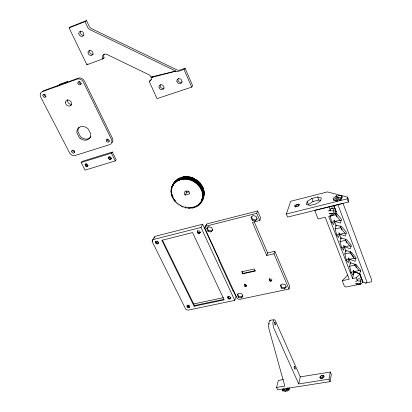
<?xml version="1.0" encoding="UTF-8"?>
<svg xmlns="http://www.w3.org/2000/svg" width="412" height="412" viewBox="0 0 412 412"><rect width="100%" height="100%" fill="white"/><g stroke="black" fill="none" stroke-linecap="round" stroke-linejoin="round"><path stroke-width="0.62" d="M203.863 192.62C203.925 194.505 203.755 190.174 203.868 192.764M202.503 195.726L203.641 193.676L204.403 194.155L203.27 196.21L202.503 195.726L202.498 195.221L203.265 194.928L204.403 192.883L203.605 192.461L202.462 194.505L203.265 194.928M203.868 193.398L203.863 193.547M195.051 182.449L196.236 180.451L196.993 180.137L195.813 182.135L195.051 182.449L194.572 182.125L194.593 181.321L195.777 179.328L195.067 179.704L193.877 181.697L193.372 181.414L193.316 180.6L194.51 178.607L194.562 179.421L193.372 181.414M194.572 182.125L195.757 180.132L195.777 179.328M203.852 193.789L203.837 193.934M174.534 199.223L173.905 200.242L174.75 200.242L175.09 200.68L174.755 201.35L175.589 201.283L175.96 201.695L175.697 202.4L176.511 202.266L176.913 202.653L176.722 203.384L177.505 203.183L177.943 203.543L177.819 204.295L178.571 204.028L179.035 204.357L178.988 205.13L179.699 204.8L180.183 205.099L180.209 205.876C180.744 205.135 181.754 205.676 181.481 206.536C181.955 205.712 182.974 206.252 182.794 207.097L183.366 206.597L183.896 206.778L184.138 207.56L184.653 207.009L185.194 207.154L185.503 207.921L185.961 207.324L186.502 207.427L186.883 208.178L187.275 207.54L187.821 207.597L188.263 208.328L188.588 207.648L189.129 207.669L189.633 208.369L189.891 207.658L190.421 207.633L190.988 208.297L191.173 207.566L191.693 207.493L192.311 208.122C192.038 207.087 193.264 207.035 193.599 207.839C193.207 206.809 194.443 206.68 194.845 207.452L195.427 206.412M203.822 194.17L203.744 194.84L203.806 194.315M180.368 179.807L181.62 177.824L180.919 177.253L179.663 179.23C180.049 180.054 181.295 179.926 180.94 178.865L182.192 176.892L182.846 177.51L181.61 179.488L180.94 178.865M202.426 196.931L203.564 194.876L204.29 195.412L203.152 197.466L202.426 196.931L202.472 196.436L203.27 196.21M196.169 183.278L197.348 181.28L198.141 181.028L196.967 183.031L196.169 183.278L195.715 182.928L195.813 182.135M195.715 182.928L196.993 180.137M362.915 282.117L359.923 274.026L355.551 272.306L353.578 272.718L352.636 278.533L356.184 277.796L359.903 274.181L362.915 282.117L360.84 284.038L345.879 287.04L344.813 286.525L344.061 285.387L342.223 280.696L347.779 274.989M353.578 271.699L353.027 275.062L351.07 272.383L349.664 266.301L350.236 262.98L350.71 263.639L350.947 262.83L356.344 264.87L360.763 270.339L359.686 273.671L354.284 271.549L353.244 270.251L353.578 271.699L350.782 272.291M289.476 388.016L288.611 389.412L286.85 389.69L286.304 388.485L330.089 381.625L331.315 374.493L330.275 372.031L300.266 376.882L298.69 383.943L329.034 379.143L330.275 372.031M348.887 259.452L348.3 262.753L346.296 259.977L344.885 253.864L345.498 250.604L345.977 251.284L346.209 250.445L351.601 252.376L356.04 257.855L354.989 261.306L349.597 259.292L348.547 257.994L348.887 259.452L346.075 260.06M181.61 179.488L182.119 179.39L183.515 176.64L184.113 177.304L182.871 179.282L182.269 178.612M183.366 177.412L183.515 176.64M344.123 247.02L343.505 250.259L341.455 247.385L340.039 241.236L340.683 238.038L341.177 238.739L341.404 237.873L346.786 239.696L351.245 245.186L350.226 248.76L344.839 246.855L343.788 245.552L344.123 247.02L341.301 247.653M204.053 196.632L202.915 198.692L202.235 198.11L202.328 197.626L203.152 197.466M348.398 202.06L348.753 200.314L347.574 197.132L327.437 191.915L290.676 201.293L286.361 214.019L287.617 217.088L348.398 202.06L347.218 198.867L347.574 197.132M339.292 234.397L338.633 237.575L336.537 234.603L335.111 228.413L335.801 225.282L336.305 226.013L336.522 225.112L341.893 226.816L346.379 232.322L345.39 236.019L340.008 234.232L338.952 232.924L339.292 234.397L336.455 235.056M152.146 241.468L152.419 240.206L154.392 236.982L155.473 236.251L202.658 224.226L218.963 259.596L218.762 260.049L232.996 290.908L233.182 290.434L236.112 296.8L234.742 300.389L188.408 310.071L186.96 309.963L185.699 309.154L152.146 241.468L152.806 240.392M154.119 238.234L154.392 236.982M336.583 195.767L336.249 195.824L336.089 197.884L337.397 201.314L339.174 200.871L337.876 197.4L338.02 195.381L341.599 195.654L342.331 197.338L341.43 198.563L339.292 199.099L339.89 200.696L341.012 199.794L341.193 198.975M197.219 184.19L198.393 182.181L199.212 182.001L198.043 184.01L197.219 184.19L196.792 183.803L196.967 183.031M196.792 183.803L198.141 181.028M352.636 278.533L328.704 216.398L332.34 215.517L336.305 212.041L333.936 205.573M334.544 213.04L336.928 213.746L341.435 219.256L340.477 223.088L335.105 221.414L334.044 220.106L334.384 221.589L333.684 224.7L331.547 221.62L330.115 215.399M337.397 201.314L337.881 199.192L336.594 195.767L333.772 197.842L333.246 198.744L333.957 200.433L336.079 199.902L336.681 201.494L286.361 214.019M341.182 220.626L339.972 220.255L335.543 214.822L335.929 213.169M286.85 389.69L287.849 388.758L288.091 387.749M346.059 233.506L344.849 233.11L340.441 227.692L340.909 225.828M274.84 251.294L289.765 286.392L289.013 289.049L239.939 299.303L238.424 299.194L237.137 298.36L204.8 228.181L205.135 226.868L206.35 224.499L207.519 223.731L257.685 210.965L260.734 218.133L259.792 220.528L252.453 222.356L266.739 255.481L273.99 253.818L274.84 251.294L267.625 252.958L266.739 255.481M206.01 225.807L206.35 224.499M282.22 389.155L282.447 390.375L284.203 390.102L283.652 388.902L277.657 389.84L276.55 387.44L278.363 380.42L283.42 379.601M351.472 246.407L349.654 245.773L345.266 240.366L345.591 239.166M356.025 258.854L354.387 258.252L350.025 252.855L350.354 251.691M183.628 178.473L184.174 179.179L185.415 177.201L184.87 176.496L183.407 179.225L182.871 179.282L183.407 179.225L184.339 177.742M184.648 177.248L184.87 176.496M284.398 288.858L286.304 287.128L285.253 284.671L282.292 283.956L280.397 285.696L281.453 288.148L284.398 288.858L284.682 287.895L286.108 286.592M307.177 201.525L306.301 204.44L309.839 205.485L315.762 204.002L320.531 200.865L321.314 197.951L317.719 196.962L311.884 198.445L307.177 201.525L308.382 204.584L313.084 201.499L318.903 200.031L320.706 200.536M281.453 288.148L281.741 287.179L280.685 284.738M203.698 197.812L202.565 199.877L201.932 199.248L202.071 198.78L202.915 198.692M360.691 271.178L359.053 270.545L354.706 265.158L355.051 264.035M270.081 281.283L270.241 280.799L269.324 278.703L269.17 279.187L270.081 281.283L271.663 280.938L270.751 278.842L269.17 279.187M294.863 205.603L294.601 206.402L295.419 206.762L296.928 206.51L298.427 205.763L299.205 204.877L298.901 204.264L297.665 204.213L296.068 204.743L294.863 205.603L295.476 207.128M198.193 185.168L199.362 183.155L200.206 183.046L199.042 185.055L198.193 185.168L197.801 184.751L198.043 184.01M197.801 184.751L199.212 182.001M356.04 284.1L359.882 284.048L360.886 281.221L359.923 278.692L357.946 278.986L357.317 280.757L355.546 281.633M245.042 286.67L244.11 284.61L245.65 284.275L246.577 286.34L245.042 286.67L245.392 285.722L244.697 284.177M241.154 297.922L242.931 296.249L241.839 293.864L238.97 293.159L237.204 294.843L238.296 297.222L241.154 297.922L241.509 296.964L242.838 295.708M202.555 198.352L201.52 200.345L202.096 201.015L201.226 200.963L200.999 201.391L201.52 202.091L203.234 198.945M238.296 297.222L238.656 296.264L237.57 293.885M329.512 213.849L333.045 213.802L334.127 210.939L333.076 208.189L331.186 208.106M328.457 211.099L330.264 210.089L330.944 208.297L333.076 208.189M242.735 273.867L241.793 271.771L254.276 268.979L255.208 271.096L242.735 273.867L242.92 273.398L241.973 271.302M229.803 299.035L230.875 297.763L229.803 299.035L228.686 298.885L227.893 298.113L228.176 296.46L227.893 298.113M228.686 298.885L228.969 298.164L228.176 297.397M184.174 179.179L184.725 179.168L186.25 176.465L186.734 177.206L185.503 179.184L185.019 178.442M255.224 220.889L257.145 218.937L256.001 216.274L252.937 215.569L251.021 217.526L252.17 220.183L255.224 220.889L257.109 218.458M259.792 220.528L256.722 213.328L257.685 210.965M252.17 220.183L252.525 219.313L251.387 216.661M199.944 186.167L199.078 186.209L198.723 185.771L199.042 185.055M198.723 185.771L200.206 183.046M194.114 306.234L161.828 240.299L192.569 232.564L224.169 299.91L194.114 306.234L194.438 305.519L162.498 240.222M188.959 307.625L189.288 306.909L188.207 306.76L187.424 306.008L187.388 305.101L187.053 305.812L187.089 306.724L187.877 307.476L188.959 307.625L189.7 307.089L189.669 306.178L188.881 305.426L187.8 305.277L187.053 305.812M188.109 306.672L188.902 304.968M187.877 307.476L188.207 306.76M187.089 306.724L187.424 306.008M289.749 388.619L288.884 390.015L286.901 391.168L285.712 388.578L284.239 388.81L285.423 391.4L286.067 389.943L286.046 388.784M207.962 231.245L208.4 230.375L207.215 227.8L206.778 228.67L207.962 231.245L210.918 231.941L212.772 229.561M204.8 228.181L205.284 227.228M199.274 233.45L200.412 232.172L199.274 233.45L198.12 233.31L197.286 232.492L197.6 230.813L197.286 232.492M152.419 240.206L153.511 239.475L200.984 227.45L202.658 224.226M198.12 233.31L198.46 232.662L199.614 232.795M185.503 179.184L186.059 179.22L186.425 178.53L186.842 179.297L187.398 179.375L187.831 178.726L188.186 179.514L188.742 179.637L190.452 177.052L190.73 177.855L189.52 179.838L190.066 180.003L190.627 179.452L191.832 177.464L192.038 178.278L190.833 180.265L191.374 180.471L191.987 179.972L193.192 177.984L193.321 178.803C192.378 179.477 191.585 181.934 193.316 180.6M188.068 177.315L187.651 176.547C187.239 177.618 188.742 177.562 186.842 179.297M201.19 201.968L200.047 204.048L199.655 203.291L199.964 202.92L200.835 203.106L201.973 201.03M201.509 200.448L202.081 199.413M194.845 207.452L194.809 206.669L195.278 206.474L196.03 206.963L195.921 206.17L196.364 205.938L197.152 206.371L196.967 205.583L197.384 205.31L198.198 205.686L197.945 204.903L198.327 204.594L199.166 204.908L199.743 203.868M202.235 198.11L202.802 197.08M198.198 205.686L199.351 203.605M201.932 199.248L202.503 198.218M196.03 206.963L196.606 205.918M197.152 206.371L197.729 205.331M203.142 193.64L204.28 191.595L203.451 191.23L202.307 193.274L203.142 193.64L202.416 193.995L202.462 194.505M193.599 207.839L194.186 206.798M202.307 193.274L202.215 192.759L203.07 191.23M202.215 192.759L202.895 192.342L204.033 190.303L203.188 190.004L203.255 190.267M173.452 183.551L172.17 185.544L173.035 185.616L173.272 185.204L172.772 184.478L174.055 182.485M202.04 192.043L203.672 189.02L202.807 188.789L201.664 190.818L202.529 191.055L201.901 191.534L202.04 192.043L202.895 192.342M202.05 189.783L203.193 187.754L202.323 187.589L201.169 189.613L202.05 189.783L201.473 190.318L201.664 190.818M192.311 208.122L192.898 207.082M190.988 208.297L191.575 207.257M201.473 190.318L202.333 188.794M189.633 208.369L190.226 207.324M201.154 189.572L200.938 189.123L202.606 186.512L201.731 186.415L200.572 188.433L201.453 188.536L202.606 186.512M200.572 188.433L200.294 187.96L201.906 185.312L201.035 185.282L199.877 187.3L199.557 186.842L201.102 184.149L200.242 184.19L199.078 186.209M200.294 187.96L201.906 185.312M188.263 208.328L188.861 207.282M185.503 207.921L186.106 206.881M157.528 243.899L157.914 243.245L156.802 243.106L155.973 242.308L155.916 241.314L155.525 241.962L155.582 242.962L156.411 243.76L157.528 243.899L158.275 243.291L158.218 242.297L157.389 241.494L156.272 241.355L155.525 241.962M185.106 195.149L189.788 193.738A2.899 2.446 30.8 0 0 185.863 191.075A2.899 2.446 30.8 0 0 185.003 195.046L186.811 192.306L189.134 191.668M156.411 243.76L156.802 243.106M192.646 181.038L193.841 179.045L194.51 178.607M155.582 242.962L155.973 242.308M191.374 180.471L193.192 177.984M300.266 376.882L275.654 321.375A4.156 1.427 78.8 0 0 273.877 319.887C270.051 319.722 268.449 320.835 269.124 324.167M190.066 180.003L191.832 177.464M174.755 201.35L175.388 200.325M188.186 179.514L189.407 177.531L189.051 176.743L188.624 177.392L189.407 177.531M188.742 179.637L190.452 177.052M187.398 179.375L189.051 176.743M173.905 200.242L174.302 199.609L174.003 199.15L173.148 199.084L173.782 198.064M186.059 179.22L187.651 176.547M184.725 179.168L185.956 177.191M173.148 199.084L173.607 198.491L173.359 198.043L172.489 197.884L173.128 196.864M172.489 197.884C173.473 197.472 172.762 196.467 171.938 196.648L172.577 195.633M171.938 196.648L172.515 196.153L172.345 195.659L171.495 195.391L172.139 194.376M182.119 179.39L183.057 177.907M180.873 179.663L181.496 178.674M171.495 195.391L172.128 194.953L172 194.449L171.171 194.119L171.809 193.104M177.289 180.271L178.066 180.739L179.333 178.757L178.556 178.288L177.289 180.271L177.443 181.084L177.016 181.347L176.207 180.935L177.479 178.957L178.283 179.364M171.171 194.119L171.85 193.733L171.768 193.228L170.959 192.837L171.598 191.827M170.959 192.837L171.68 192.512L171.644 192.013L170.862 191.559L171.624 191.302L171.634 190.802L170.887 190.298L171.531 189.293M177.443 181.084L178.077 180.09M170.862 191.559L171.505 190.555M178.442 179.699L179.704 177.721L180.446 178.242L179.189 180.224L178.442 179.699L178.525 180.513L178.066 180.739M174.765 181.491L173.483 183.474L174.348 183.69L174.987 182.696M170.887 190.298L171.686 190.102L171.742 189.613L171.032 189.051L171.675 188.052M175.574 180.564L174.297 182.547L175.152 182.83L175.785 181.836M176.48 179.714L175.208 181.697L176.042 182.047L176.676 181.053M172.582 185.838L171.294 187.841L172.139 187.779L172.288 187.316L171.675 186.667L172.963 184.669M173.035 185.616L173.673 184.622M111.93 142.768L112.734 141.527L112.924 139.982L112.471 138.37L84.388 80.979C83.291 78.883 80.845 77.42 78.476 78.126L43.461 90.748L42.22 91.567M319.933 377.119L320.603 376.104L321.932 375.404L323.307 375.353L324.084 375.971L323.899 376.975L322.838 377.892L321.391 378.288L320.248 377.984L319.933 377.119L320.572 378.592M102.701 58.968A3.94 3.358 50.2 0 1 103.134 54.981A3.94 3.358 50.2 0 1 106.986 54.466L148.85 74.685A3.888 3.399 46.3 0 1 151.019 77.013L151.204 77.626A3.888 3.399 46.3 0 1 149.226 81.437L157.039 98.633L191.662 87.112L192.687 85.804L185.096 68.222L179.73 70.071A3.924 3.517 46.7 0 1 176.892 69.86L91.382 28.552A4.038 3.425 54.4 0 1 89.234 26.358L86.51 20.6L70.617 26.842L69.067 27.898L86.896 64.761L102.701 58.968L104.092 57.793A3.924 3.348 50.4 0 1 104.179 54.276M115.262 160.927L116.199 159.805L112.368 152.038L82.173 161.406L81.143 162.519L85.057 170.13L115.262 160.927L111.415 153.14L112.368 152.038M110.514 159.434L111.467 158.316L110.38 158.203L109.546 157.389L108.588 158.507L109.422 159.32L110.514 159.434L111.219 158.769L111.132 157.724L110.292 156.905L109.201 156.792L108.495 157.456L108.588 158.507M109.422 159.32L110.38 158.203M174.348 183.69L174.667 183.325L174.297 182.547M108.495 157.456L109.134 156.715M175.795 71.101A3.945 3.528 46.6 0 0 178.638 71.317L184.025 69.463L185.096 68.222M200.938 189.123L201.453 188.536M85.814 163.904L85.135 164.651L85.243 165.675L86.077 166.484L87.143 166.592L87.813 165.845M86.077 166.484L87.087 165.356L88.153 165.47M85.243 165.675L86.257 164.558L86.149 163.528M207.571 227.424L208.281 226.672M206.778 228.67L208.554 226.78L211.521 227.476L212.705 230.061L210.918 231.941M149.226 81.437L150.426 80.17A3.873 3.389 46.6 0 0 151.415 79.604M175.152 182.83L175.507 182.495L175.208 181.697M85.135 164.651L85.814 163.997L86.886 164.11L87.72 164.918L87.823 165.943L87.143 166.592M287.262 390.828L286.901 391.168M203.193 187.754L202.622 188.284L202.323 187.589M70.673 105.415L71.492 104.679M337.897 197.43L341.131 197.765L342.032 196.539L341.599 195.654M65.832 82.972L67.779 81.37L60.322 84.063L57.85 86.072M86.896 64.761L87.859 63.968M333.653 199.64L336.089 197.884M176.042 182.047L176.439 181.743L176.207 180.935M197.255 231.462L198.059 230.833L199.212 230.972L200.047 231.796L200.072 232.821M203.672 189.02L203.044 189.499L202.807 188.789M227.888 297.176L228.681 296.619L229.798 296.769L230.596 297.541L230.596 298.484M69.067 27.898L85.016 21.635L86.51 20.6M205.135 226.868L206.314 226.1L256.722 213.328M204.033 190.303L203.343 190.658M193.877 181.697L194.593 181.321M322.102 378.324L322.987 377.861L321.932 375.404M203.554 191.951L204.28 191.595M179.668 180.039L179.189 180.224L179.668 180.039L179.663 179.23M203.641 193.177L204.403 192.883M102.923 58.221L104.092 57.793M81.143 162.519L111.415 153.14M182.315 177.304L183.016 177.139L182.465 177.268M203.61 194.382L204.403 194.155M151.204 77.626L175.795 71.101L89.909 29.618A4.053 3.43 54.2 0 1 87.756 27.419L85.016 21.635M362.936 281.957L365.635 283.059L366.515 282.833L366.932 282.009L337.928 204.609L314.732 210.367L318.033 218.983L325.223 217.242L349.237 279.238L342.223 280.696M339.89 200.696L347.218 198.867M337.928 204.609L342.959 203.368L343.186 203.786L371.588 279.743L371.799 281.01L371.372 281.839L365.635 283.059M330.151 216.13L335.543 214.822M151.019 77.018L175.795 71.101M331.531 222.269L334.384 221.589M335.105 221.414L339.972 220.255M355.02 264.566L355.674 264.411M335.08 228.948L340.441 227.692M340.008 234.232L344.849 233.11M339.931 241.581L345.266 240.366M183.057 177.129L183.258 177.088M182.459 177.598L182.846 177.51M344.839 246.855L349.654 245.773M242.92 273.398L255.383 270.622M344.715 254.024L350.025 252.855M349.597 259.292L354.387 258.252M245.392 285.722L246.546 285.47L246.371 285.943L246.757 285.861M271.971 279.985L270.787 280.242L270.241 280.799M349.422 266.286L354.706 265.158M193.295 304.035L223.428 297.655M227.826 296.722L229.077 296.455M354.284 271.549L359.053 270.545M194.438 305.519L223.834 299.323M183.51 177.036L183.664 177.011M269 323.621L268.66 323.683L268.516 325.804L268.954 328.915L284.826 386.132L276.55 387.44M269.603 320.721L270.138 320.644M183.917 176.969L184.071 176.949M360.84 284.038L359.578 284.095M171.032 189.051L171.856 188.923L171.958 188.444L171.294 187.841M184.648 176.882L184.329 176.913L185.477 176.815L184.694 176.872M183.67 177.361L184.113 177.304M185.58 176.81L185.74 176.805M185.951 176.8L186.162 176.794M201.7 199.897L202.565 199.877M186.43 176.794L186.59 176.8M171.675 186.667C172.664 187.13 173.092 185.992 172.17 185.544M186.852 176.805L187.609 176.851L187.012 176.81M199.877 187.3L200.752 187.331M329.075 210.692L334.127 210.939M329.26 213.601L333.045 213.802M187.707 176.856L187.872 176.872M285.423 391.4L282.524 390.72M188.14 176.897L188.897 177.006L188.299 176.918M201.52 202.091L200.644 201.973L200.376 202.374L200.835 203.106M357.127 280.716L360.886 281.221M228.969 298.164L230.087 298.319M355.499 283.446L359.882 284.048M189 177.016L189.16 177.047M172.772 184.478L173.637 184.622L173.921 184.231L173.483 183.474M189.427 177.093L190.179 177.258L189.587 177.124M190.282 177.278L190.442 177.32M189.958 177.654L190.73 177.855M252.525 219.313L255.574 220.018M208.4 230.375L211.351 231.065M281.741 287.179L284.682 287.895M238.656 296.264L241.509 296.964M190.71 177.387L190.869 177.428M191.132 177.505L191.292 177.551M200.047 204.048L199.192 203.796L198.842 204.136L199.166 204.908M192.131 177.83C190.622 177.309 192.79 178.061 191.977 177.773M191.276 178.015L192.038 178.278M192.394 177.922L193.12 178.216L192.548 177.984M193.166 178.231L193.372 178.324M192.574 178.484L193.321 178.803M193.625 178.432L194.722 178.988L193.774 178.504M193.841 179.045L194.562 179.421M336.681 201.494L335.862 201.082L335.461 200.021M194.773 179.009L194.969 179.117M195.211 179.251L195.355 179.338M333.957 200.433L333.545 199.537M195.546 179.452L195.736 179.57M195.067 179.704L195.757 180.132M195.973 179.72L196.617 180.157L196.112 179.812M196.709 180.219L196.848 180.317M197.07 180.482L197.204 180.585M197.425 180.755L197.554 180.858M197.729 180.997L197.899 181.141M197.348 181.28L197.971 181.8M198.11 181.316L198.234 181.429M198.44 181.615L198.563 181.728M198.764 181.913L198.883 182.032M186.811 192.306L186.703 192.203A2.879 2.436 30.8 0 1 186.059 191.127M86.257 164.558L87.087 165.356M199.084 182.222L199.197 182.341M197.626 231.838L198.46 232.662M199.387 182.537L199.501 182.66M199.686 182.861L199.794 182.985M199.362 183.155L199.887 183.757M284.203 390.102L283.229 388.624M199.98 183.191L200.459 183.783L200.083 183.314M200.531 183.865L200.629 183.994M200.242 184.19L200.716 184.823M200.793 184.21L200.886 184.339M201.046 184.561L201.138 184.694M201.607 185.415C200.783 184.113 201.952 185.972 201.525 185.276M201.035 185.282L201.453 185.941M201.746 185.642L201.823 185.781M353.97 258.051L350.236 251.866M201.932 185.967L202.035 186.152M202.132 186.337L202.483 187.048L202.23 186.523M201.731 186.415L201.932 186.785M157.394 240.984L158.532 243.291M202.596 187.285L203.456 189.767L203.265 189.077M200.984 227.45L234.742 300.389M282.447 390.375L282.72 390.978M287.483 387.955L287.849 388.758M288.611 389.412L288.884 390.015M298.69 383.943L273.723 328.014L272.826 323.441A11.181 3.816 78.9 0 1 273.877 319.892M202.761 187.666L202.529 187.141M184.025 69.463L191.662 87.112M254.194 221.728L267.625 252.958M320.603 376.104L321.659 378.556M323.307 375.353L323.935 376.826M329.034 379.143L330.089 381.625M273.99 253.818L289.013 289.049M202.915 188.052L202.699 187.522M298.901 204.264L299.308 205.284M297.665 204.213L298.473 206.242M296.068 204.743L296.887 206.767M311.884 198.445L313.084 201.499M317.719 196.962L318.903 200.031M330.264 210.089L329.09 206.819M331.712 213.88L332.34 215.517M356.184 277.796L357.317 280.757M334.044 220.106L336.305 226.013M338.952 232.924L341.177 238.739M343.788 245.552L345.977 251.284M348.547 257.994L350.71 263.639M353.244 270.251L354.346 273.13M340.523 226.337L341.883 229.896M345.493 239.398L346.847 242.962M333.684 205.14L336.305 212.041M333.463 205.13L336.084 212.031M359.681 274.155L362.694 282.086M203.059 188.439L202.858 187.908M341.131 197.765L341.43 198.563M340.616 198.733L341.012 199.794M203.312 189.221L203.008 188.294M189.237 179.035L189.52 179.838M203.471 189.814L203.518 190.009M190.627 179.452L190.833 180.265M203.559 190.205L203.6 190.401M203.652 190.648L203.672 190.797M203.719 191.044L203.734 191.194M191.987 179.972L192.121 180.791M203.77 191.441L203.786 191.585M336.913 216.836L336.532 213.581M355.911 264.586L356.236 267.635M84.002 35.205A2.75 2.312 53.5 0 1 81.03 34.191A2.75 2.312 53.5 0 1 80.716 31.029M164.074 88.163A2.647 2.333 44.5 0 1 161.041 87.653A2.647 2.333 44.5 0 1 160.371 84.64M182.258 81.9A2.668 2.384 44.3 0 1 179.014 81.787A2.668 2.384 44.3 0 1 178.2 78.574M152.394 76.375A3.873 3.389 46.6 0 1 152.461 77.595M93.452 54.054A2.704 2.281 51.2 0 1 90.295 53.4A2.704 2.281 51.2 0 1 89.857 50.13M81.468 83.796A1.72 1.432 47.9 0 1 79.475 83.286A1.72 1.432 47.9 0 1 79.233 81.257M45.799 96.403A1.694 1.365 47.4 0 1 44.12 94.106M74.757 151.977A1.617 1.303 41.6 0 1 72.728 150.153M90.964 136.702A7.565 6.201 42.8 0 1 81.195 137.32L80.309 136.475L77.909 131.567A7.565 6.201 42.8 0 1 79.125 127.349M109.216 141.043A1.643 1.365 41.1 0 1 107.171 139.174M71.523 104.272A3.296 2.704 46.2 0 1 68.387 102.907A3.296 2.704 46.2 0 1 67.753 99.658M40.304 93.833L40.201 95.45L40.731 97.124L69.54 152.785C70.627 154.727 72.903 156.055 75.144 155.494L109.669 144.612L110.967 143.855L111.77 142.609L111.961 141.058L111.503 139.447L83.306 81.911C82.204 79.81 79.753 78.342 77.374 79.047L42.282 91.691L41.035 92.509L40.304 93.833M294.209 366.798L294.168 367.066A1.473 0.479 79.8 0 0 294.446 368.776L295.074 369.286A1.473 0.479 79.8 0 0 295.152 367.71A1.473 0.479 79.8 0 0 294.492 366.459L294.209 366.798M274.485 322.426L274.438 322.684A1.499 0.515 78.8 0 0 274.716 324.419L275.396 325.017A1.499 0.515 78.8 0 0 275.582 324.023A1.483 0.51 78.8 0 0 275.36 322.946A1.499 0.515 78.8 0 0 274.809 322.132L274.485 322.426M80.149 138.38L79.258 137.531L76.848 132.618A7.586 6.211 42.7 0 1 80.484 126.767A7.586 6.211 42.7 0 1 88.158 128.905L90.702 133.812L90.795 134.93A7.586 6.211 42.7 0 1 80.149 138.38M78.872 33.758A2.766 2.317 53.3 0 0 82.874 36.107A2.766 2.317 53.3 0 0 82.251 31.58A2.766 2.317 53.3 0 0 78.872 33.758M159.073 87.591A2.657 2.338 44.5 0 0 163.27 89.224A2.657 2.338 44.5 0 0 162.137 84.934A2.657 2.338 44.5 0 0 159.073 87.591M176.944 81.535A2.678 2.39 44.2 0 0 181.187 83.188A2.678 2.39 44.2 0 0 180.09 78.836A2.678 2.39 44.2 0 0 176.944 81.535M88.055 52.891A2.719 2.292 51 0 0 92.015 55.208A2.719 2.292 51 0 0 91.423 50.784A2.719 2.292 51 0 0 88.055 52.891M42.884 95.672A1.7 1.37 47.3 0 0 45.325 97.222A1.7 1.37 47.3 0 0 44.996 94.539A1.7 1.37 47.3 0 0 42.884 95.672M77.899 83.147A1.725 1.432 47.8 0 0 80.376 84.733A1.725 1.432 47.8 0 0 80.108 81.973A1.725 1.432 47.8 0 0 77.899 83.147M71.76 151.837A1.617 1.308 41.5 0 0 74.304 152.775A1.617 1.308 41.5 0 0 73.408 150.287A1.617 1.308 41.5 0 0 71.76 151.837M106.27 140.868A1.648 1.365 41 0 0 108.871 141.821A1.648 1.365 41 0 0 108.011 139.261A1.648 1.365 41 0 0 106.27 140.868M65.513 102.403A3.311 2.714 46.1 0 0 69.983 105.961A3.311 2.714 46.1 0 0 70.086 100.822A3.311 2.714 46.1 0 0 65.513 102.403"/></g></svg>
